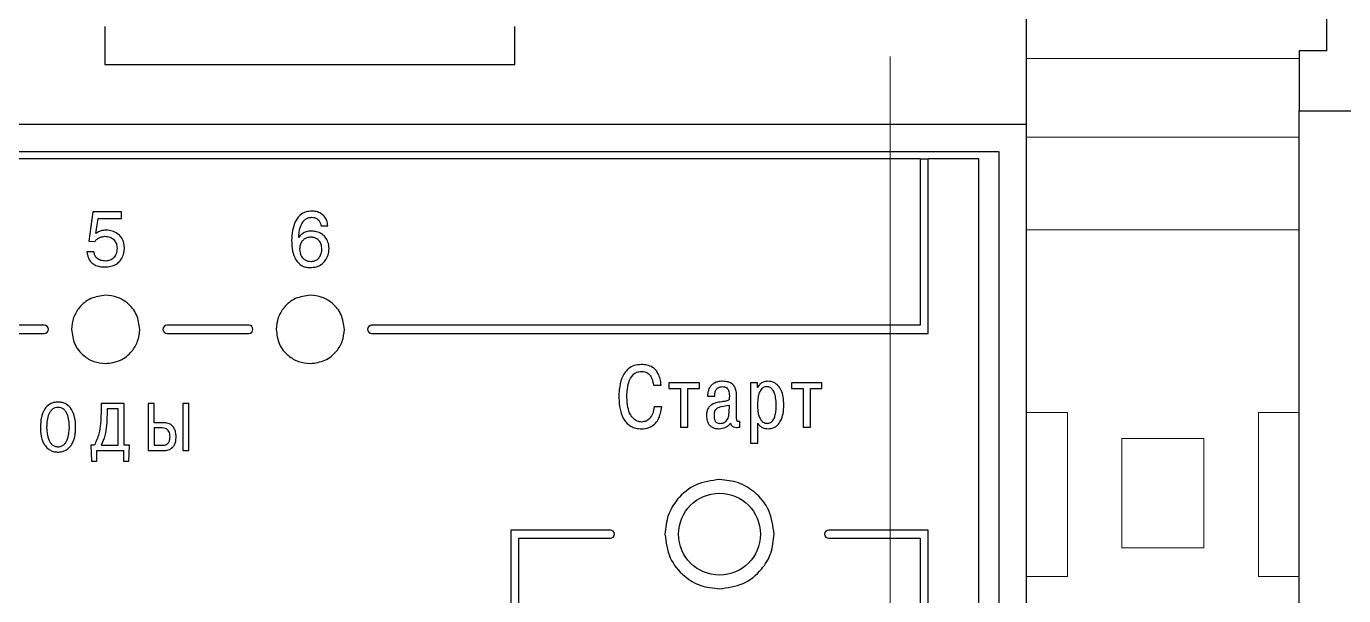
# Model space of a CAD drawing. Header units: millimetres. Extents: x 3520 to 8864, y 403 to 1747.
# Drawn here: x 5614.07 to 5619.86, y 873.53 to 876.04 of the extents above; entities that cross this region are included whole.
import ezdxf

# ---------------------------------------------------------------- set-up
doc = ezdxf.new("R2010")
doc.units = ezdxf.units.MM
doc.layers.add('main', color=5, linetype='Continuous', lineweight=50)
doc.layers.add('Стерка', color=7, linetype='Continuous', lineweight=15)

msp = doc.modelspace()

# ---------------------------------------------------------------- linework, layer by layer
for p, q in [((5618.4679, 875.6036, 1518.358), (5618.4679, 878.3036, 1518.358)), ((5614.4143, 876.0356, 1518.358), (5614.4144, 875.8676, 1518.358)), ((5616.2183, 875.8676, 1518.358), (5616.2179, 876.0356, 1518.358)), ((5614.4144, 875.8676, 1518.358), (5616.2183, 875.8676, 1518.358)), ((5618.4679, 875.6036, 1518.358), (5605.8679, 875.6036, 1518.358)), ((5618.4679, 870.2036, 1518.358), (5618.4679, 875.6036, 1518.358)), ((5618.3479, 875.4836, 1518.358), (5605.9879, 875.4836, 1518.358)), ((5617.9998, 875.4537, 1518.358), (5610.2359, 875.4537, 1518.358)), ((5617.9998, 875.4537, 1518.358), (5617.9999, 874.7217, 1518.358)), ((5617.9998, 875.4537, 1518.358), (5618.0358, 875.4537, 1518.358)), ((5618.0359, 874.6857, 1518.358), (5618.0358, 875.4537, 1518.358)), ((5618.2579, 875.4537, 1518.358), (5618.0358, 875.4537, 1518.358)), ((5618.2579, 870.3537, 1518.358), (5618.2579, 875.4537, 1518.358)), ((5618.3479, 870.3236, 1518.358), (5618.3479, 875.4836, 1518.358)), ((5614.3621, 875.2209, 1518.358), (5614.3441, 875.0913, 1518.358)), ((5614.4874, 875.2209, 1518.358), (5614.3621, 875.2209, 1518.358)), ((5614.4874, 875.1913, 1518.358), (5614.4874, 875.2209, 1518.358)), ((5614.3747, 875.125, 1518.358), (5614.3849, 875.1913, 1518.358)), ((5614.3849, 875.1913, 1518.358), (5614.4874, 875.1913, 1518.358)), ((5615.3655, 875.1594, 1518.358), (5615.3951, 875.1594, 1518.358)), ((5614.3441, 875.0913, 1518.358), (5614.3703, 875.09, 1518.358)), ((5614.3666, 875.0443, 1518.358), (5614.3352, 875.0443, 1518.358)), ((5614.1479, 874.7217, 1518.358), (5613.7879, 874.7217, 1518.358)), ((5613.7879, 874.6857, 1518.358), (5614.1479, 874.6857, 1518.358)), ((5615.0479, 874.7217, 1518.358), (5614.6879, 874.7217, 1518.358)), ((5614.6879, 874.6857, 1518.358), (5615.0479, 874.6857, 1518.358)), ((5617.9999, 874.7217, 1518.358), (5615.5879, 874.7217, 1518.358)), ((5615.5879, 874.6857, 1518.358), (5618.0359, 874.6857, 1518.358)), ((5616.8271, 874.459, 1518.358), (5616.861, 874.459, 1518.358)), ((5617.0294, 874.4682, 1518.358), (5616.8953, 874.4682, 1518.358)), ((5616.8953, 874.4682, 1518.358), (5616.8953, 874.4446, 1518.358)), ((5617.0294, 874.4446, 1518.358), (5617.0294, 874.4682, 1518.358)), ((5617.2544, 874.4682, 1518.358), (5617.2544, 874.2041, 1518.358)), ((5617.2849, 874.4682, 1518.358), (5617.2544, 874.4682, 1518.358)), ((5617.2849, 874.4484, 1518.358), (5617.2849, 874.4682, 1518.358)), ((5617.2857, 874.4484, 1518.358), (5617.2849, 874.4484, 1518.358)), ((5617.5684, 874.4682, 1518.358), (5617.4342, 874.4682, 1518.358)), ((5617.4342, 874.4682, 1518.358), (5617.4342, 874.4446, 1518.358)), ((5617.5684, 874.4446, 1518.358), (5617.5684, 874.4682, 1518.358)), ((5616.8953, 874.4446, 1518.358), (5616.9463, 874.4446, 1518.358)), ((5616.9463, 874.4446, 1518.358), (5616.9463, 874.2746, 1518.358)), ((5616.9783, 874.2746, 1518.358), (5616.9783, 874.4446, 1518.358)), ((5616.9783, 874.4446, 1518.358), (5617.0294, 874.4446, 1518.358)), ((5617.0655, 874.411, 1518.358), (5617.0968, 874.411, 1518.358)), ((5617.1932, 874.3173, 1518.358), (5617.1932, 874.4106, 1518.358)), ((5617.4342, 874.4446, 1518.358), (5617.4853, 874.4446, 1518.358)), ((5617.4853, 874.4446, 1518.358), (5617.4853, 874.2746, 1518.358)), ((5617.5173, 874.2746, 1518.358), (5617.5173, 874.4446, 1518.358)), ((5617.5173, 874.4446, 1518.358), (5617.5684, 874.4446, 1518.358)), ((5614.4994, 874.3783, 1518.358), (5614.3977, 874.3783, 1518.358)), ((5614.3977, 874.3783, 1518.358), (5614.3977, 874.3356, 1518.358)), ((5614.473, 874.3548, 1518.358), (5614.4241, 874.3548, 1518.358)), ((5614.4241, 874.3548, 1518.358), (5614.4241, 874.3291, 1518.358)), ((5614.473, 874.1942, 1518.358), (5614.473, 874.3548, 1518.358)), ((5614.4994, 874.1942, 1518.358), (5614.4994, 874.3783, 1518.358)), ((5614.6318, 874.3783, 1518.358), (5614.6055, 874.3783, 1518.358)), ((5614.6055, 874.3783, 1518.358), (5614.6055, 874.1708, 1518.358)), ((5614.6318, 874.2938, 1518.358), (5614.6318, 874.3783, 1518.358)), ((5614.7571, 874.3783, 1518.358), (5614.7571, 874.1708, 1518.358)), ((5614.7835, 874.3783, 1518.358), (5614.7571, 874.3783, 1518.358)), ((5614.7835, 874.1708, 1518.358), (5614.7835, 874.3783, 1518.358)), ((5616.8637, 874.363, 1518.358), (5616.8298, 874.363, 1518.358)), ((5617.1611, 874.3569, 1518.358), (5617.1611, 874.3687, 1518.358)), ((5614.6718, 874.2938, 1518.358), (5614.6318, 874.2938, 1518.358)), ((5616.9463, 874.2746, 1518.358), (5616.9783, 874.2746, 1518.358)), ((5617.2073, 874.2746, 1518.358), (5617.2073, 874.2986, 1518.358)), ((5617.2865, 874.2041, 1518.358), (5617.2865, 874.291, 1518.358)), ((5617.4853, 874.2746, 1518.358), (5617.5173, 874.2746, 1518.358)), ((5614.6665, 874.2704, 1518.358), (5614.6318, 874.2704, 1518.358)), ((5614.6318, 874.2704, 1518.358), (5614.6318, 874.1942, 1518.358)), ((5614.3535, 874.1942, 1518.358), (5614.3553, 874.124, 1518.358)), ((5614.3684, 874.1942, 1518.358), (5614.3535, 874.1942, 1518.358)), ((5614.3791, 874.124, 1518.358), (5614.3791, 874.1708, 1518.358)), ((5614.3791, 874.1708, 1518.358), (5614.4967, 874.1708, 1518.358)), ((5614.3977, 874.1942, 1518.358), (5614.473, 874.1942, 1518.358)), ((5614.4967, 874.1708, 1518.358), (5614.4967, 874.124, 1518.358)), ((5614.5222, 874.1942, 1518.358), (5614.4994, 874.1942, 1518.358)), ((5614.5204, 874.124, 1518.358), (5614.5222, 874.1942, 1518.358)), ((5614.6055, 874.1708, 1518.358), (5614.6718, 874.1708, 1518.358)), ((5614.6318, 874.1942, 1518.358), (5614.6686, 874.1942, 1518.358)), ((5614.7571, 874.1708, 1518.358), (5614.7835, 874.1708, 1518.358)), ((5617.2544, 874.2041, 1518.358), (5617.2865, 874.2041, 1518.358)), ((5614.3553, 874.124, 1518.358), (5614.3791, 874.124, 1518.358)), ((5614.4967, 874.124, 1518.358), (5614.5204, 874.124, 1518.358)), ((5616.6379, 873.8217, 1518.358), (5616.1999, 873.8217, 1518.358)), ((5616.1999, 873.8217, 1518.358), (5616.1999, 871.9857, 1518.358)), ((5618.0357, 873.8217, 1518.358), (5617.5979, 873.8217, 1518.358)), ((5618.0357, 871.9857, 1518.358), (5618.0357, 873.8217, 1518.358)), ((5616.2359, 872.0217, 1518.358), (5616.2359, 873.7857, 1518.358)), ((5616.2359, 873.7857, 1518.358), (5616.6379, 873.7857, 1518.358)), ((5617.5979, 873.7857, 1518.358), (5617.9997, 873.7857, 1518.358)), ((5617.9997, 873.7857, 1518.358), (5617.9997, 872.0217, 1518.358))]:
    msp.add_line(p, q)
msp.add_circle((5617.1179, 873.8036, 1518.358), 0.18)
for centre, start, end in [((5614.1479, 874.7037, 1518.358), 270, 90), ((5614.6879, 874.7037, 1518.358), 90, 270), ((5615.0479, 874.7037, 1518.358), 270, 90), ((5615.5879, 874.7037, 1518.358), 90, 270), ((5616.6379, 873.8037, 1518.358), 270, 90), ((5617.5979, 873.8037, 1518.358), 90, 270)]:
    msp.add_arc(centre, 0.018, start, end)
for points, knots in [([(5615.3247, 875.2237, 1518.358), (5615.3164, 875.2231, 1518.358), (5615.3007, 875.222, 1518.358), (5615.2735, 875.2089, 1518.358), (5615.2408, 875.1676, 1518.358), (5615.2377, 875.1238, 1518.358), (5615.2356, 875.0944, 1518.358)], [0, 0, 0, 0, 0.141535, 0.266851, 0.507416, 1, 1, 1, 1]), ([(5615.3951, 875.1594, 1518.358), (5615.394, 875.1676, 1518.358), (5615.3919, 875.1827, 1518.358), (5615.3802, 875.2015, 1518.358), (5615.364, 875.2145, 1518.358), (5615.345, 875.2222, 1518.358), (5615.3313, 875.2232, 1518.358), (5615.3247, 875.2237, 1518.358)], [0, 0, 0, 0, 0.232464, 0.429296, 0.610202, 0.813102, 1, 1, 1, 1]), ([(5615.2669, 875.107, 1518.358), (5615.2674, 875.1153, 1518.358), (5615.2685, 875.1338, 1518.358), (5615.2762, 875.1616, 1518.358), (5615.2901, 875.1838, 1518.358), (5615.3081, 875.195, 1518.358), (5615.3185, 875.196, 1518.358), (5615.324, 875.1965, 1518.358)], [0, 0, 0, 0, 0.212294, 0.475051, 0.733627, 0.86103, 1, 1, 1, 1]), ([(5615.324, 875.1965, 1518.358), (5615.3285, 875.1962, 1518.358), (5615.3367, 875.1957, 1518.358), (5615.3477, 875.191, 1518.358), (5615.3564, 875.1832, 1518.358), (5615.3626, 875.1724, 1518.358), (5615.3645, 875.1638, 1518.358), (5615.3655, 875.1594, 1518.358)], [0, 0, 0, 0, 0.216672, 0.401492, 0.573232, 0.778861, 1, 1, 1, 1]), ([(5614.3703, 875.09, 1518.358), (5614.3736, 875.0937, 1518.358), (5614.38, 875.1011, 1518.358), (5614.395, 875.1104, 1518.358), (5614.4073, 875.1119, 1518.358), (5614.4149, 875.1128, 1518.358)], [0, 0, 0, 0, 0.289504, 0.56587, 1, 1, 1, 1]), ([(5614.4213, 875.14, 1518.358), (5614.4157, 875.1397, 1518.358), (5614.4054, 875.1392, 1518.358), (5614.3892, 875.1345, 1518.358), (5614.3799, 875.1285, 1518.358), (5614.3747, 875.125, 1518.358)], [0, 0, 0, 0, 0.335976, 0.622262, 1, 1, 1, 1]), ([(5614.4149, 875.1128, 1518.358), (5614.4228, 875.112, 1518.358), (5614.4382, 875.1106, 1518.358), (5614.4563, 875.0976, 1518.358), (5614.4667, 875.0794, 1518.358), (5614.4677, 875.0663, 1518.358), (5614.4683, 875.0593, 1518.358)], [0, 0, 0, 0, 0.279375, 0.539914, 0.753909, 1, 1, 1, 1]), ([(5614.5006, 875.0627, 1518.358), (5614.4999, 875.0714, 1518.358), (5614.4985, 875.0878, 1518.358), (5614.487, 875.1094, 1518.358), (5614.4698, 875.1261, 1518.358), (5614.4472, 875.1376, 1518.358), (5614.4299, 875.1392, 1518.358), (5614.4213, 875.14, 1518.358)], [0, 0, 0, 0, 0.209454, 0.398405, 0.579326, 0.790105, 1, 1, 1, 1]), ([(5615.2356, 875.0944, 1518.358), (5615.2363, 875.0788, 1518.358), (5615.2377, 875.0497, 1518.358), (5615.2515, 875.0102, 1518.358), (5615.2738, 874.9862, 1518.358), (5615.2969, 874.9766, 1518.358), (5615.3095, 874.9758, 1518.358), (5615.3162, 874.9753, 1518.358)], [0, 0, 0, 0, 0.290289, 0.542225, 0.764366, 0.87691, 1, 1, 1, 1]), ([(5615.3245, 875.1357, 1518.358), (5615.3163, 875.1353, 1518.358), (5615.3017, 875.1345, 1518.358), (5615.2844, 875.1262, 1518.358), (5615.2734, 875.1167, 1518.358), (5615.2689, 875.1101, 1518.358), (5615.2669, 875.107, 1518.358)], [0, 0, 0, 0, 0.360114, 0.646268, 0.836599, 1, 1, 1, 1]), ([(5615.3203, 875.1087, 1518.358), (5615.3146, 875.1083, 1518.358), (5615.3039, 875.1076, 1518.358), (5615.2899, 875.1006, 1518.358), (5615.2792, 875.0894, 1518.358), (5615.2722, 875.0741, 1518.358), (5615.2714, 875.0623, 1518.358), (5615.271, 875.0563, 1518.358)], [0, 0, 0, 0, 0.210134, 0.393256, 0.566692, 0.775754, 1, 1, 1, 1]), ([(5615.3689, 875.058, 1518.358), (5615.3684, 875.0644, 1518.358), (5615.3672, 875.0777, 1518.358), (5615.3585, 875.0932, 1518.358), (5615.3468, 875.1028, 1518.358), (5615.3345, 875.1079, 1518.358), (5615.3253, 875.1084, 1518.358), (5615.3203, 875.1087, 1518.358)], [0, 0, 0, 0, 0.242525, 0.503798, 0.649688, 0.810775, 1, 1, 1, 1]), ([(5615.4003, 875.0593, 1518.358), (5615.3995, 875.069, 1518.358), (5615.3981, 875.0867, 1518.358), (5615.3856, 875.1091, 1518.358), (5615.3678, 875.1246, 1518.358), (5615.3468, 875.1339, 1518.358), (5615.3316, 875.1351, 1518.358), (5615.3245, 875.1357, 1518.358)], [0, 0, 0, 0, 0.239514, 0.439566, 0.621177, 0.82143, 1, 1, 1, 1]), ([(5614.3352, 875.0443, 1518.358), (5614.3368, 875.0355, 1518.358), (5614.3396, 875.0193, 1518.358), (5614.3526, 874.9995, 1518.358), (5614.3702, 874.9864, 1518.358), (5614.391, 874.9792, 1518.358), (5614.4059, 874.9784, 1518.358), (5614.4132, 874.978, 1518.358)], [0, 0, 0, 0, 0.235871, 0.430538, 0.607174, 0.807925, 1, 1, 1, 1]), ([(5614.4176, 875.0042, 1518.358), (5614.4104, 875.0047, 1518.358), (5614.3969, 875.0055, 1518.358), (5614.3801, 875.0145, 1518.358), (5614.3696, 875.0283, 1518.358), (5614.3676, 875.0388, 1518.358), (5614.3666, 875.0443, 1518.358)], [0, 0, 0, 0, 0.297032, 0.560578, 0.766568, 1, 1, 1, 1]), ([(5614.4132, 874.978, 1518.358), (5614.4227, 874.9785, 1518.358), (5614.4399, 874.9795, 1518.358), (5614.4624, 874.9882, 1518.358), (5614.4788, 875.001, 1518.358), (5614.4914, 875.0187, 1518.358), (5614.4991, 875.0397, 1518.358), (5614.5001, 875.0556, 1518.358), (5614.5006, 875.0627, 1518.358)], [0, 0, 0, 0, 0.205996, 0.374221, 0.51981, 0.653069, 0.843967, 1, 1, 1, 1]), ([(5614.4683, 875.0593, 1518.358), (5614.4675, 875.0512, 1518.358), (5614.466, 875.0356, 1518.358), (5614.4535, 875.0171, 1518.358), (5614.4364, 875.006, 1518.358), (5614.424, 875.0049, 1518.358), (5614.4176, 875.0042, 1518.358)], [0, 0, 0, 0, 0.289479, 0.558602, 0.769955, 1, 1, 1, 1]), ([(5615.271, 875.0563, 1518.358), (5615.2717, 875.049, 1518.358), (5615.2731, 875.0343, 1518.358), (5615.2832, 875.0179, 1518.358), (5615.2955, 875.0084, 1518.358), (5615.3077, 875.0034, 1518.358), (5615.3168, 875.0028, 1518.358), (5615.3216, 875.0025, 1518.358)], [0, 0, 0, 0, 0.26459, 0.5289611, 0.6720155, 0.825747, 1, 1, 1, 1]), ([(5615.3162, 874.9753, 1518.358), (5615.3258, 874.976, 1518.358), (5615.3438, 874.9772, 1518.358), (5615.3676, 874.9887, 1518.358), (5615.3859, 875.0066, 1518.358), (5615.3981, 875.031, 1518.358), (5615.3995, 875.0498, 1518.358), (5615.4003, 875.0593, 1518.358)], [0, 0, 0, 0, 0.215764, 0.403788, 0.579469, 0.785606, 1, 1, 1, 1]), ([(5615.3216, 875.0025, 1518.358), (5615.3267, 875.0029, 1518.358), (5615.3366, 875.0037, 1518.358), (5615.3497, 875.0108, 1518.358), (5615.3603, 875.0222, 1518.358), (5615.3676, 875.0385, 1518.358), (5615.3685, 875.0513, 1518.358), (5615.3689, 875.058, 1518.358)], [0, 0, 0, 0, 0.18656, 0.359935, 0.533611, 0.753042, 1, 1, 1, 1]), ([(5614.4179, 874.8537, 1518.358), (5614.3956, 874.8508, 1518.358), (5614.3517, 874.845, 1518.358), (5614.3029, 874.8049, 1518.358), (5614.2733, 874.756, 1518.358), (5614.2697, 874.7213, 1518.358), (5614.2679, 874.7037, 1518.358)], [0, 0, 0, 0, 0.283453, 0.558002, 0.775291, 1, 1, 1, 1]), ([(5614.5679, 874.7037, 1518.358), (5614.565, 874.726, 1518.358), (5614.5593, 874.7699, 1518.358), (5614.5192, 874.8187, 1518.358), (5614.4703, 874.8483, 1518.358), (5614.4356, 874.8519, 1518.358), (5614.4179, 874.8537, 1518.358)], [0, 0, 0, 0, 0.283454, 0.5580034, 0.775292, 1, 1, 1, 1]), ([(5615.3179, 874.8537, 1518.358), (5615.2956, 874.8508, 1518.358), (5615.2517, 874.845, 1518.358), (5615.2029, 874.8049, 1518.358), (5615.1733, 874.756, 1518.358), (5615.1697, 874.7213, 1518.358), (5615.1679, 874.7037, 1518.358)], [0, 0, 0, 0, 0.2834527, 0.5580026, 0.7752904, 1, 1, 1, 1]), ([(5615.4679, 874.7037, 1518.358), (5615.465, 874.726, 1518.358), (5615.4593, 874.7699, 1518.358), (5615.4192, 874.8187, 1518.358), (5615.3703, 874.8483, 1518.358), (5615.3356, 874.8519, 1518.358), (5615.3179, 874.8537, 1518.358)], [0, 0, 0, 0, 0.283453, 0.558002, 0.775291, 1, 1, 1, 1]), ([(5614.2679, 874.7037, 1518.358), (5614.2708, 874.6814, 1518.358), (5614.2766, 874.6374, 1518.358), (5614.3166, 874.5887, 1518.358), (5614.3656, 874.5591, 1518.358), (5614.4003, 874.5555, 1518.358), (5614.4179, 874.5537, 1518.358)], [0, 0, 0, 0, 0.283452, 0.5580028, 0.7752903, 1, 1, 1, 1]), ([(5614.4179, 874.5537, 1518.358), (5614.4402, 874.5566, 1518.358), (5614.4842, 874.5623, 1518.358), (5614.5329, 874.6024, 1518.358), (5614.5625, 874.6513, 1518.358), (5614.5661, 874.686, 1518.358), (5614.5679, 874.7037, 1518.358)], [0, 0, 0, 0, 0.2834519, 0.5580015, 0.7752919, 1, 1, 1, 1]), ([(5615.1679, 874.7037, 1518.358), (5615.1708, 874.6814, 1518.358), (5615.1766, 874.6374, 1518.358), (5615.2166, 874.5887, 1518.358), (5615.2656, 874.5591, 1518.358), (5615.3003, 874.5555, 1518.358), (5615.3179, 874.5537, 1518.358)], [0, 0, 0, 0, 0.2834519, 0.5580027, 0.7752912, 1, 1, 1, 1]), ([(5615.3179, 874.5537, 1518.358), (5615.3402, 874.5566, 1518.358), (5615.3842, 874.5623, 1518.358), (5615.4329, 874.6024, 1518.358), (5615.4625, 874.6513, 1518.358), (5615.4661, 874.686, 1518.358), (5615.4679, 874.7037, 1518.358)], [0, 0, 0, 0, 0.283452, 0.558002, 0.775292, 1, 1, 1, 1]), ([(5616.7738, 874.5493, 1518.358), (5616.763, 874.5485, 1518.358), (5616.743, 874.547, 1518.358), (5616.7174, 874.5326, 1518.358), (5616.6995, 874.5125, 1518.358), (5616.6843, 874.4819, 1518.358), (5616.6762, 874.4446, 1518.358), (5616.6754, 874.4157, 1518.358), (5616.6751, 874.4034, 1518.358)], [0, 0, 0, 0, 0.1616899, 0.3001295, 0.4313825, 0.5624998, 0.8143049, 1, 1, 1, 1]), ([(5616.7105, 874.4049, 1518.358), (5616.7107, 874.4142, 1518.358), (5616.7112, 874.4364, 1518.358), (5616.7172, 874.4711, 1518.358), (5616.7314, 874.5012, 1518.358), (5616.7534, 874.5172, 1518.358), (5616.7667, 874.5185, 1518.358), (5616.7738, 874.5192, 1518.358)], [0, 0, 0, 0, 0.191093, 0.459443, 0.726751, 0.856353, 1, 1, 1, 1]), ([(5616.861, 874.459, 1518.358), (5616.86, 874.4685, 1518.358), (5616.8581, 874.4857, 1518.358), (5616.8496, 874.5084, 1518.358), (5616.8379, 874.5254, 1518.358), (5616.8212, 874.5391, 1518.358), (5616.7992, 874.5479, 1518.358), (5616.7821, 874.5489, 1518.358), (5616.7738, 874.5493, 1518.358)], [0, 0, 0, 0, 0.201891, 0.367671, 0.508999, 0.636261, 0.823171, 1, 1, 1, 1]), ([(5616.7738, 874.5192, 1518.358), (5616.7806, 874.5187, 1518.358), (5616.7931, 874.5177, 1518.358), (5616.8085, 874.5076, 1518.358), (5616.8224, 874.4886, 1518.358), (5616.8252, 874.4711, 1518.358), (5616.8271, 874.459, 1518.358)], [0, 0, 0, 0, 0.2264, 0.416233, 0.596299, 1, 1, 1, 1]), ([(5617.1314, 874.4758, 1518.358), (5617.1244, 874.4754, 1518.358), (5617.1117, 874.4748, 1518.358), (5617.095, 874.4687, 1518.358), (5617.0828, 874.4598, 1518.358), (5617.0739, 874.4482, 1518.358), (5617.0684, 874.435, 1518.358), (5617.0659, 874.422, 1518.358), (5617.0656, 874.4143, 1518.358), (5617.0655, 874.411, 1518.358)], [0, 0, 0, 0, 0.2003151, 0.3625595, 0.5009981, 0.6258587, 0.7775203, 0.9074014, 1, 1, 1, 1]), ([(5617.0968, 874.411, 1518.358), (5617.0968, 874.415, 1518.358), (5617.0969, 874.4237, 1518.358), (5617.1001, 874.4347, 1518.358), (5617.1058, 874.4429, 1518.358), (5617.1122, 874.4481, 1518.358), (5617.1211, 874.4516, 1518.358), (5617.1278, 874.452, 1518.358), (5617.1314, 874.4522, 1518.358)], [0, 0, 0, 0, 0.193536, 0.42416, 0.545575, 0.674676, 0.821497, 1, 1, 1, 1]), ([(5617.1932, 874.4106, 1518.358), (5617.1929, 874.418, 1518.358), (5617.1923, 874.4314, 1518.358), (5617.1862, 874.4498, 1518.358), (5617.1745, 874.4648, 1518.358), (5617.1552, 874.4745, 1518.358), (5617.1399, 874.4754, 1518.358), (5617.1314, 874.4758, 1518.358)], [0, 0, 0, 0, 0.212579, 0.392471, 0.555194, 0.755528, 1, 1, 1, 1]), ([(5617.1314, 874.4522, 1518.358), (5617.1341, 874.4521, 1518.358), (5617.1394, 874.4519, 1518.358), (5617.1474, 874.4493, 1518.358), (5617.1539, 874.4435, 1518.358), (5617.1582, 874.4352, 1518.358), (5617.1608, 874.4243, 1518.358), (5617.161, 874.4161, 1518.358), (5617.1611, 874.4114, 1518.358)], [0, 0, 0, 0, 0.1377308, 0.2768284, 0.4276178, 0.5723204, 0.7578807, 1, 1, 1, 1]), ([(5617.3253, 874.4522, 1518.358), (5617.3229, 874.452, 1518.358), (5617.3179, 874.4517, 1518.358), (5617.3105, 874.4487, 1518.358), (5617.3035, 874.4433, 1518.358), (5617.2963, 874.4339, 1518.358), (5617.29, 874.4189, 1518.358), (5617.2856, 874.3969, 1518.358), (5617.2852, 874.3801, 1518.358), (5617.2849, 874.3706, 1518.358)], [0, 0, 0, 0, 0.072342, 0.148902, 0.233869, 0.333115, 0.498753, 0.716466, 1, 1, 1, 1]), ([(5617.331, 874.4758, 1518.358), (5617.3252, 874.4753, 1518.358), (5617.3141, 874.4745, 1518.358), (5617.3005, 874.4674, 1518.358), (5617.2911, 874.4585, 1518.358), (5617.2875, 874.4517, 1518.358), (5617.2857, 874.4484, 1518.358)], [0, 0, 0, 0, 0.312565, 0.591509, 0.798275, 1, 1, 1, 1]), ([(5617.3672, 874.3714, 1518.358), (5617.3669, 874.3824, 1518.358), (5617.3662, 874.4014, 1518.358), (5617.3598, 874.4254, 1518.358), (5617.3509, 874.4403, 1518.358), (5617.3415, 874.4481, 1518.358), (5617.3332, 874.4516, 1518.358), (5617.3278, 874.452, 1518.358), (5617.3253, 874.4522, 1518.358)], [0, 0, 0, 0, 0.329342, 0.565658, 0.735749, 0.839524, 0.926447, 1, 1, 1, 1]), ([(5617.4008, 874.3714, 1518.358), (5617.4003, 874.3836, 1518.358), (5617.3994, 874.4056, 1518.358), (5617.3908, 874.4348, 1518.358), (5617.3767, 874.4575, 1518.358), (5617.356, 874.4731, 1518.358), (5617.3393, 874.4749, 1518.358), (5617.331, 874.4758, 1518.358)], [0, 0, 0, 0, 0.259562, 0.47041, 0.64512, 0.824685, 1, 1, 1, 1]), ([(5616.6751, 874.4034, 1518.358), (5616.676, 874.3865, 1518.358), (5616.6777, 874.3539, 1518.358), (5616.6938, 874.3087, 1518.358), (5616.7208, 874.28, 1518.358), (5616.7498, 874.2681, 1518.358), (5616.766, 874.2671, 1518.358), (5616.7745, 874.2666, 1518.358)], [0, 0, 0, 0, 0.266705, 0.514468, 0.744526, 0.865175, 1, 1, 1, 1]), ([(5616.7757, 874.2967, 1518.358), (5616.7694, 874.2974, 1518.358), (5616.7564, 874.2988, 1518.358), (5616.7387, 874.3107, 1518.358), (5616.7233, 874.3316, 1518.358), (5616.7123, 874.3641, 1518.358), (5616.7112, 874.3902, 1518.358), (5616.7105, 874.4049, 1518.358)], [0, 0, 0, 0, 0.133846, 0.276364, 0.441658, 0.684741, 1, 1, 1, 1]), ([(5617.1611, 874.4114, 1518.358), (5617.1611, 874.4087, 1518.358), (5617.1611, 874.4041, 1518.358), (5617.1607, 874.398, 1518.358), (5617.1588, 874.3933, 1518.358), (5617.1533, 874.3895, 1518.358), (5617.1425, 874.3876, 1518.358), (5617.1334, 874.3863, 1518.358), (5617.1276, 874.3855, 1518.358)], [0, 0, 0, 0, 0.158399, 0.273725, 0.36136, 0.448869, 0.654263, 1, 1, 1, 1]), ([(5614.2084, 874.3845, 1518.358), (5614.2019, 874.3841, 1518.358), (5614.1896, 874.3833, 1518.358), (5614.1674, 874.3741, 1518.358), (5614.146, 874.3517, 1518.358), (5614.1329, 874.3153, 1518.358), (5614.1315, 874.2886, 1518.358), (5614.1308, 874.2745, 1518.358)], [0, 0, 0, 0, 0.128099, 0.244369, 0.470319, 0.720202, 1, 1, 1, 1]), ([(5614.2084, 874.3611, 1518.358), (5614.2037, 874.3607, 1518.358), (5614.1947, 874.3599, 1518.358), (5614.183, 874.3531, 1518.358), (5614.1741, 874.3433, 1518.358), (5614.1607, 874.3184, 1518.358), (5614.1594, 874.2942, 1518.358), (5614.1583, 874.2745, 1518.358)], [0, 0, 0, 0, 0.126226, 0.241321, 0.357187, 0.479594, 1, 1, 1, 1]), ([(5614.286, 874.2745, 1518.358), (5614.2853, 874.2886, 1518.358), (5614.2839, 874.3153, 1518.358), (5614.2707, 874.3517, 1518.358), (5614.2494, 874.3741, 1518.358), (5614.2272, 874.3833, 1518.358), (5614.2148, 874.3841, 1518.358), (5614.2084, 874.3845, 1518.358)], [0, 0, 0, 0, 0.279798, 0.52968, 0.755632, 0.871901, 1, 1, 1, 1]), ([(5614.2585, 874.2745, 1518.358), (5614.2574, 874.2942, 1518.358), (5614.256, 874.3184, 1518.358), (5614.2427, 874.3433, 1518.358), (5614.2338, 874.3531, 1518.358), (5614.2221, 874.3599, 1518.358), (5614.2131, 874.3607, 1518.358), (5614.2084, 874.3611, 1518.358)], [0, 0, 0, 0, 0.5204194, 0.6428224, 0.7586832, 0.8737727, 1, 1, 1, 1]), ([(5614.3977, 874.3356, 1518.358), (5614.397, 874.3049, 1518.358), (5614.3957, 874.2557, 1518.358), (5614.3759, 874.211, 1518.358), (5614.3684, 874.1942, 1518.358)], [0, 0, 0, 0, 0.6244, 1, 1, 1, 1]), ([(5616.7745, 874.2666, 1518.358), (5616.7859, 874.2675, 1518.358), (5616.8067, 874.2691, 1518.358), (5616.8324, 874.2854, 1518.358), (5616.8554, 874.3157, 1518.358), (5616.8603, 874.3438, 1518.358), (5616.8637, 874.363, 1518.358)], [0, 0, 0, 0, 0.231504, 0.424645, 0.605608, 1, 1, 1, 1]), ([(5616.8298, 874.363, 1518.358), (5616.8285, 874.3536, 1518.358), (5616.826, 874.3354, 1518.358), (5616.8133, 874.3135, 1518.358), (5616.7956, 874.2992, 1518.358), (5616.7824, 874.2976, 1518.358), (5616.7757, 874.2967, 1518.358)], [0, 0, 0, 0, 0.301756, 0.581276, 0.787593, 1, 1, 1, 1]), ([(5617.1276, 874.3855, 1518.358), (5617.119, 874.3843, 1518.358), (5617.1017, 874.3819, 1518.358), (5617.0807, 874.3727, 1518.358), (5617.0681, 874.3587, 1518.358), (5617.0615, 874.3434, 1518.358), (5617.0609, 874.3317, 1518.358), (5617.0606, 874.3253, 1518.358)], [0, 0, 0, 0, 0.25917, 0.517329, 0.655662, 0.810432, 1, 1, 1, 1]), ([(5617.1611, 874.3687, 1518.358), (5617.1444, 874.3669, 1518.358), (5617.1248, 874.3647, 1518.358), (5617.104, 874.3554, 1518.358), (5617.0976, 874.3482, 1518.358), (5617.0941, 874.3374, 1518.358), (5617.0939, 874.3293, 1518.358), (5617.0937, 874.3245, 1518.358)], [0, 0, 0, 0, 0.543106, 0.639078, 0.73354, 0.847017, 1, 1, 1, 1]), ([(5617.1196, 874.2906, 1518.358), (5617.1234, 874.2908, 1518.358), (5617.1305, 874.2912, 1518.358), (5617.1402, 874.2948, 1518.358), (5617.1477, 874.3008, 1518.358), (5617.1555, 874.3121, 1518.358), (5617.1606, 874.3314, 1518.358), (5617.1609, 874.3478, 1518.358), (5617.1611, 874.3569, 1518.358)], [0, 0, 0, 0, 0.127641, 0.237977, 0.341354, 0.447677, 0.693571, 1, 1, 1, 1]), ([(5617.2849, 874.3706, 1518.358), (5617.2852, 874.3616, 1518.358), (5617.2857, 874.3456, 1518.358), (5617.2902, 874.3247, 1518.358), (5617.2967, 874.3097, 1518.358), (5617.3046, 874.2996, 1518.358), (5617.313, 874.2938, 1518.358), (5617.3204, 874.2911, 1518.358), (5617.325, 874.2908, 1518.358), (5617.3268, 874.2906, 1518.358)], [0, 0, 0, 0, 0.273243, 0.481853, 0.6405, 0.762888, 0.863867, 0.943166, 1, 1, 1, 1]), ([(5617.3268, 874.2906, 1518.358), (5617.3323, 874.2913, 1518.358), (5617.3407, 874.2924, 1518.358), (5617.3499, 874.2999, 1518.358), (5617.3569, 874.3093, 1518.358), (5617.3627, 874.3243, 1518.358), (5617.3666, 874.3459, 1518.358), (5617.367, 874.3622, 1518.358), (5617.3672, 874.3714, 1518.358)], [0, 0, 0, 0, 0.160927, 0.247481, 0.346664, 0.510626, 0.724379, 1, 1, 1, 1]), ([(5617.3314, 874.2669, 1518.358), (5617.3392, 874.2677, 1518.358), (5617.3544, 874.2692, 1518.358), (5617.3741, 874.2826, 1518.358), (5617.3892, 874.3043, 1518.358), (5617.3991, 874.3348, 1518.358), (5617.4002, 874.3585, 1518.358), (5617.4008, 874.3714, 1518.358)], [0, 0, 0, 0, 0.165113, 0.322905, 0.492736, 0.724748, 1, 1, 1, 1]), ([(5614.1308, 874.2745, 1518.358), (5614.1313, 874.2613, 1518.358), (5614.1322, 874.2381, 1518.358), (5614.1414, 874.208, 1518.358), (5614.1547, 874.1872, 1518.358), (5614.1703, 874.1743, 1518.358), (5614.1855, 874.1676, 1518.358), (5614.1983, 874.1649, 1518.358), (5614.2055, 874.1646, 1518.358), (5614.2084, 874.1646, 1518.358)], [0, 0, 0, 0, 0.2614431, 0.460451, 0.6161208, 0.7436437, 0.8553517, 0.9436676, 1, 1, 1, 1]), ([(5614.1583, 874.2745, 1518.358), (5614.1593, 874.2554, 1518.358), (5614.1606, 874.2316, 1518.358), (5614.1733, 874.2066, 1518.358), (5614.1822, 874.1964, 1518.358), (5614.1942, 874.1892, 1518.358), (5614.2035, 874.1884, 1518.358), (5614.2084, 874.188, 1518.358)], [0, 0, 0, 0, 0.507763, 0.632375, 0.75094, 0.8692, 1, 1, 1, 1]), ([(5614.2084, 874.1646, 1518.358), (5614.2111, 874.1646, 1518.358), (5614.2179, 874.1648, 1518.358), (5614.2298, 874.1672, 1518.358), (5614.2445, 874.1732, 1518.358), (5614.2602, 874.1852, 1518.358), (5614.2744, 874.2058, 1518.358), (5614.2845, 874.2367, 1518.358), (5614.2855, 874.2608, 1518.358), (5614.286, 874.2745, 1518.358)], [0, 0, 0, 0, 0.052999, 0.135599, 0.239943, 0.364294, 0.523179, 0.727834, 1, 1, 1, 1]), ([(5614.2084, 874.188, 1518.358), (5614.2133, 874.1884, 1518.358), (5614.2226, 874.1892, 1518.358), (5614.2346, 874.1964, 1518.358), (5614.2434, 874.2066, 1518.358), (5614.2562, 874.2316, 1518.358), (5614.2575, 874.2554, 1518.358), (5614.2585, 874.2745, 1518.358)], [0, 0, 0, 0, 0.130778, 0.249023, 0.367583, 0.492201, 1, 1, 1, 1]), ([(5614.4241, 874.3291, 1518.358), (5614.4234, 874.2979, 1518.358), (5614.4224, 874.251, 1518.358), (5614.4039, 874.2084, 1518.358), (5614.3977, 874.1942, 1518.358)], [0, 0, 0, 0, 0.666402, 1, 1, 1, 1]), ([(5614.7278, 874.2316, 1518.358), (5614.7275, 874.2384, 1518.358), (5614.7268, 874.2511, 1518.358), (5614.7204, 874.2684, 1518.358), (5614.7094, 874.2825, 1518.358), (5614.6925, 874.2923, 1518.358), (5614.679, 874.2933, 1518.358), (5614.6718, 874.2938, 1518.358)], [0, 0, 0, 0, 0.21591, 0.403512, 0.574743, 0.775801, 1, 1, 1, 1]), ([(5617.0606, 874.3253, 1518.358), (5617.061, 874.3173, 1518.358), (5617.062, 874.3016, 1518.358), (5617.0719, 874.2833, 1518.358), (5617.0854, 874.273, 1518.358), (5617.0995, 874.2678, 1518.358), (5617.11, 874.2672, 1518.358), (5617.1158, 874.2669, 1518.358)], [0, 0, 0, 0, 0.261128, 0.5142311, 0.6537487, 0.8111191, 1, 1, 1, 1]), ([(5617.0937, 874.3245, 1518.358), (5617.0938, 874.3211, 1518.358), (5617.094, 874.3137, 1518.358), (5617.0963, 874.3046, 1518.358), (5617.1005, 874.2979, 1518.358), (5617.1053, 874.2938, 1518.358), (5617.1119, 874.2911, 1518.358), (5617.1169, 874.2908, 1518.358), (5617.1196, 874.2906, 1518.358)], [0, 0, 0, 0, 0.214473, 0.451005, 0.570293, 0.694018, 0.832477, 1, 1, 1, 1]), ([(5617.1158, 874.2669, 1518.358), (5617.1262, 874.2681, 1518.358), (5617.1409, 874.2697, 1518.358), (5617.1572, 874.2807, 1518.358), (5617.163, 874.2875, 1518.358), (5617.1661, 874.291, 1518.358)], [0, 0, 0, 0, 0.532679, 0.755929, 1, 1, 1, 1]), ([(5617.1661, 874.291, 1518.358), (5617.167, 874.2884, 1518.358), (5617.1686, 874.2836, 1518.358), (5617.1733, 874.2782, 1518.358), (5617.1811, 874.2737, 1518.358), (5617.1878, 874.2733, 1518.358), (5617.1924, 874.273, 1518.358)], [0, 0, 0, 0, 0.236443, 0.431872, 0.609508, 1, 1, 1, 1]), ([(5617.1924, 874.273, 1518.358), (5617.1954, 874.2732, 1518.358), (5617.2004, 874.2733, 1518.358), (5617.2053, 874.2743, 1518.358), (5617.2073, 874.2746, 1518.358)], [0, 0, 0, 0, 0.599363, 1, 1, 1, 1]), ([(5617.2023, 874.2983, 1518.358), (5617.2007, 874.2983, 1518.358), (5617.1985, 874.2983, 1518.358), (5617.1959, 874.2997, 1518.358), (5617.1946, 874.3016, 1518.358), (5617.1938, 874.3044, 1518.358), (5617.1932, 874.3098, 1518.358), (5617.1932, 874.3142, 1518.358), (5617.1932, 874.3173, 1518.358)], [0, 0, 0, 0, 0.189761, 0.265012, 0.345479, 0.462596, 0.624983, 1, 1, 1, 1]), ([(5617.2073, 874.2986, 1518.358), (5617.2063, 874.2985, 1518.358), (5617.2047, 874.2982, 1518.358), (5617.203, 874.2982, 1518.358), (5617.2023, 874.2983, 1518.358)], [0, 0, 0, 0, 0.564208, 1, 1, 1, 1]), ([(5617.2865, 874.291, 1518.358), (5617.2892, 874.2872, 1518.358), (5617.2948, 874.2795, 1518.358), (5617.3101, 874.2696, 1518.358), (5617.3232, 874.268, 1518.358), (5617.3314, 874.2669, 1518.358)], [0, 0, 0, 0, 0.26187, 0.53849, 1, 1, 1, 1]), ([(5614.7012, 874.2325, 1518.358), (5614.701, 874.2366, 1518.358), (5614.7006, 874.2444, 1518.358), (5614.6968, 874.2549, 1518.358), (5614.69, 874.2636, 1518.358), (5614.6794, 874.2695, 1518.358), (5614.671, 874.2701, 1518.358), (5614.6665, 874.2704, 1518.358)], [0, 0, 0, 0, 0.2136573, 0.3991105, 0.5687073, 0.7702908, 1, 1, 1, 1]), ([(5614.6686, 874.1942, 1518.358), (5614.6706, 874.1943, 1518.358), (5614.6752, 874.1945, 1518.358), (5614.6829, 874.1965, 1518.358), (5614.6899, 874.2007, 1518.358), (5614.695, 874.2066, 1518.358), (5614.6985, 874.2134, 1518.358), (5614.7008, 874.2223, 1518.358), (5614.701, 874.2288, 1518.358), (5614.7012, 874.2325, 1518.358)], [0, 0, 0, 0, 0.1039959, 0.2454988, 0.4119478, 0.5246157, 0.6545075, 0.8098717, 1, 1, 1, 1]), ([(5614.6718, 874.1708, 1518.358), (5614.679, 874.1713, 1518.358), (5614.6939, 874.1723, 1518.358), (5614.7114, 874.1827, 1518.358), (5614.7216, 874.1972, 1518.358), (5614.727, 874.213, 1518.358), (5614.7275, 874.225, 1518.358), (5614.7278, 874.2316, 1518.358)], [0, 0, 0, 0, 0.228277, 0.473381, 0.618387, 0.788972, 1, 1, 1, 1]), ([(5617.1179, 874.0437, 1518.358), (5617.0822, 874.039, 1518.358), (5617.0119, 874.0298, 1518.358), (5616.9339, 873.9657, 1518.358), (5616.8865, 873.8874, 1518.358), (5616.8808, 873.8319, 1518.358), (5616.8779, 873.8037, 1518.358)], [0, 0, 0, 0, 0.283453, 0.558002, 0.775291, 1, 1, 1, 1]), ([(5617.3579, 873.8037, 1518.358), (5617.3533, 873.8394, 1518.358), (5617.3441, 873.9097, 1518.358), (5617.2799, 873.9877, 1518.358), (5617.2017, 874.0351, 1518.358), (5617.1461, 874.0408, 1518.358), (5617.1179, 874.0437, 1518.358)], [0, 0, 0, 0, 0.283455, 0.558012, 0.775302, 1, 1, 1, 1]), ([(5616.8779, 873.8037, 1518.358), (5616.8826, 873.7679, 1518.358), (5616.8917, 873.6976, 1518.358), (5616.9559, 873.6196, 1518.358), (5617.0341, 873.5722, 1518.358), (5617.0897, 873.5665, 1518.358), (5617.1179, 873.5637, 1518.358)], [0, 0, 0, 0, 0.283452, 0.558003, 0.775291, 1, 1, 1, 1]), ([(5617.1179, 873.5637, 1518.358), (5617.1536, 873.5683, 1518.358), (5617.2239, 873.5775, 1518.358), (5617.3019, 873.6416, 1518.358), (5617.3493, 873.7199, 1518.358), (5617.355, 873.7754, 1518.358), (5617.3579, 873.8037, 1518.358)], [0, 0, 0, 0, 0.2834406, 0.5579954, 0.775288, 1, 1, 1, 1])]:
    msp.add_open_spline(points, degree=3, knots=knots)
at = {"layer": 'main', "color": 0, "lineweight": 25}
for p, q in [((5619.7879, 876.1076, 1518.358), (5619.7879, 875.9276, 1518.358)), ((5619.7879, 875.9276, 1518.358), (5619.6679, 875.9276, 1518.358)), ((5619.6679, 875.9276, 1518.358), (5619.6679, 875.6636, 1518.358)), ((5619.6679, 870.1436, 1518.358), (5619.6679, 875.6636, 1518.358)), ((5619.6679, 875.6636, 1518.358), (5620.0279, 875.6636, 1518.358))]:
    msp.add_line(p, q, dxfattribs=at)
at = {"layer": 'Стерка', "color": 7}
for p, q in [((5617.8679, 869.9036, 1518.358), (5617.8679, 875.9036, 1518.358)), ((5619.6679, 875.9036, 1518.358), (5619.6679, 869.9036, 1518.358)), ((5619.6679, 875.9036, 1518.358), (5619.6679, 869.9036, 1518.358)), ((5619.6679, 875.9036, 1518.358), (5619.6679, 869.9036, 1518.358)), ((5619.6679, 875.9036, 1518.358), (5619.6679, 869.9036, 1518.358)), ((5619.6679, 875.9036, 1518.358), (5619.6679, 869.9036, 1518.358)), ((5619.6679, 869.9036, 1518.358), (5619.6679, 875.9036, 1518.358)), ((5619.6679, 869.9036, 1518.358), (5619.6679, 875.9036, 1518.358)), ((5619.6679, 875.9036, 1518.358), (5619.6679, 869.9036, 1518.358)), ((5619.6679, 869.9036, 1518.358), (5619.6679, 875.9036, 1518.358)), ((5619.6679, 869.9036, 1518.358), (5619.6679, 875.9036, 1518.358)), ((5619.6679, 875.9036, 1518.358), (5619.6679, 869.9036, 1518.358)), ((5618.4679, 875.8946, 1518.358), (5619.6679, 875.8946, 1518.358)), ((5618.4679, 875.8946, 1518.358), (5618.4679, 869.8946, 1518.358)), ((5619.6679, 875.8946, 1518.358), (5619.6679, 869.8946, 1518.358)), ((5619.6679, 869.8946, 1518.358), (5619.6679, 875.8946, 1518.358)), ((5619.6679, 869.8946, 1518.358), (5619.6679, 875.8946, 1518.358)), ((5619.6679, 875.8946, 1518.358), (5619.6679, 869.8946, 1518.358)), ((5619.6679, 875.8946, 1518.358), (5619.6679, 869.8946, 1518.358)), ((5619.6679, 875.5488, 1518.358), (5618.4679, 875.5488, 1518.358)), ((5619.6679, 875.6036, 1518.358), (5619.6679, 870.2036, 1518.358)), ((5619.6679, 875.6036, 1518.358), (5619.6679, 870.2036, 1518.358)), ((5619.6679, 875.5946, 1518.358), (5619.6679, 870.1946, 1518.358)), ((5619.6679, 875.5946, 1518.358), (5619.6679, 870.1946, 1518.358)), ((5619.6679, 875.4236, 1518.358), (5619.6679, 870.3836, 1518.358)), ((5619.6679, 875.4236, 1518.358), (5619.6679, 870.3836, 1518.358)), ((5619.6679, 875.1411, 1518.358), (5618.4679, 875.1411, 1518.358)), ((5619.6679, 875.0036, 1518.358), (5619.6679, 870.8036, 1518.358)), ((5619.6679, 875.0036, 1518.358), (5619.6679, 870.8036, 1518.358)), ((5619.6679, 874.9946, 1518.358), (5619.6679, 870.7946, 1518.358)), ((5619.6679, 874.9946, 1518.358), (5619.6679, 870.7946, 1518.358)), ((5619.6679, 874.9946, 1518.358), (5619.6679, 870.7946, 1518.358)), ((5619.6679, 870.2036, 1518.358), (5619.6679, 874.4036, 1518.358)), ((5619.6679, 870.2036, 1518.358), (5619.6679, 874.4036, 1518.358)), ((5619.6679, 870.1946, 1518.358), (5619.6679, 874.3946, 1518.358)), ((5619.6679, 870.1946, 1518.358), (5619.6679, 874.3946, 1518.358)), ((5619.6679, 870.1946, 1518.358), (5619.6679, 874.3946, 1518.358)), ((5618.6479, 874.3383, 1518.358), (5618.4679, 874.3383, 1518.358)), ((5618.6479, 873.6183, 1518.358), (5618.6479, 874.3383, 1518.358)), ((5619.4879, 873.6183, 1518.358), (5619.4879, 874.3383, 1518.358)), ((5619.4879, 874.3383, 1518.358), (5619.6679, 874.3383, 1518.358)), ((5618.8879, 873.7443, 1518.358), (5618.8879, 874.2243, 1518.358)), ((5618.8879, 874.2243, 1518.358), (5619.0679, 874.2243, 1518.358)), ((5619.0679, 874.2243, 1518.358), (5619.2479, 874.2243, 1518.358)), ((5619.2479, 874.2243, 1518.358), (5619.2479, 873.7443, 1518.358)), ((5619.2479, 873.7443, 1518.358), (5618.8879, 873.7443, 1518.358)), ((5618.4679, 873.6183, 1518.358), (5618.6479, 873.6183, 1518.358)), ((5619.6679, 873.6183, 1518.358), (5619.4879, 873.6183, 1518.358))]:
    msp.add_line(p, q, dxfattribs=at)

doc.saveas('drawing.dxf')
